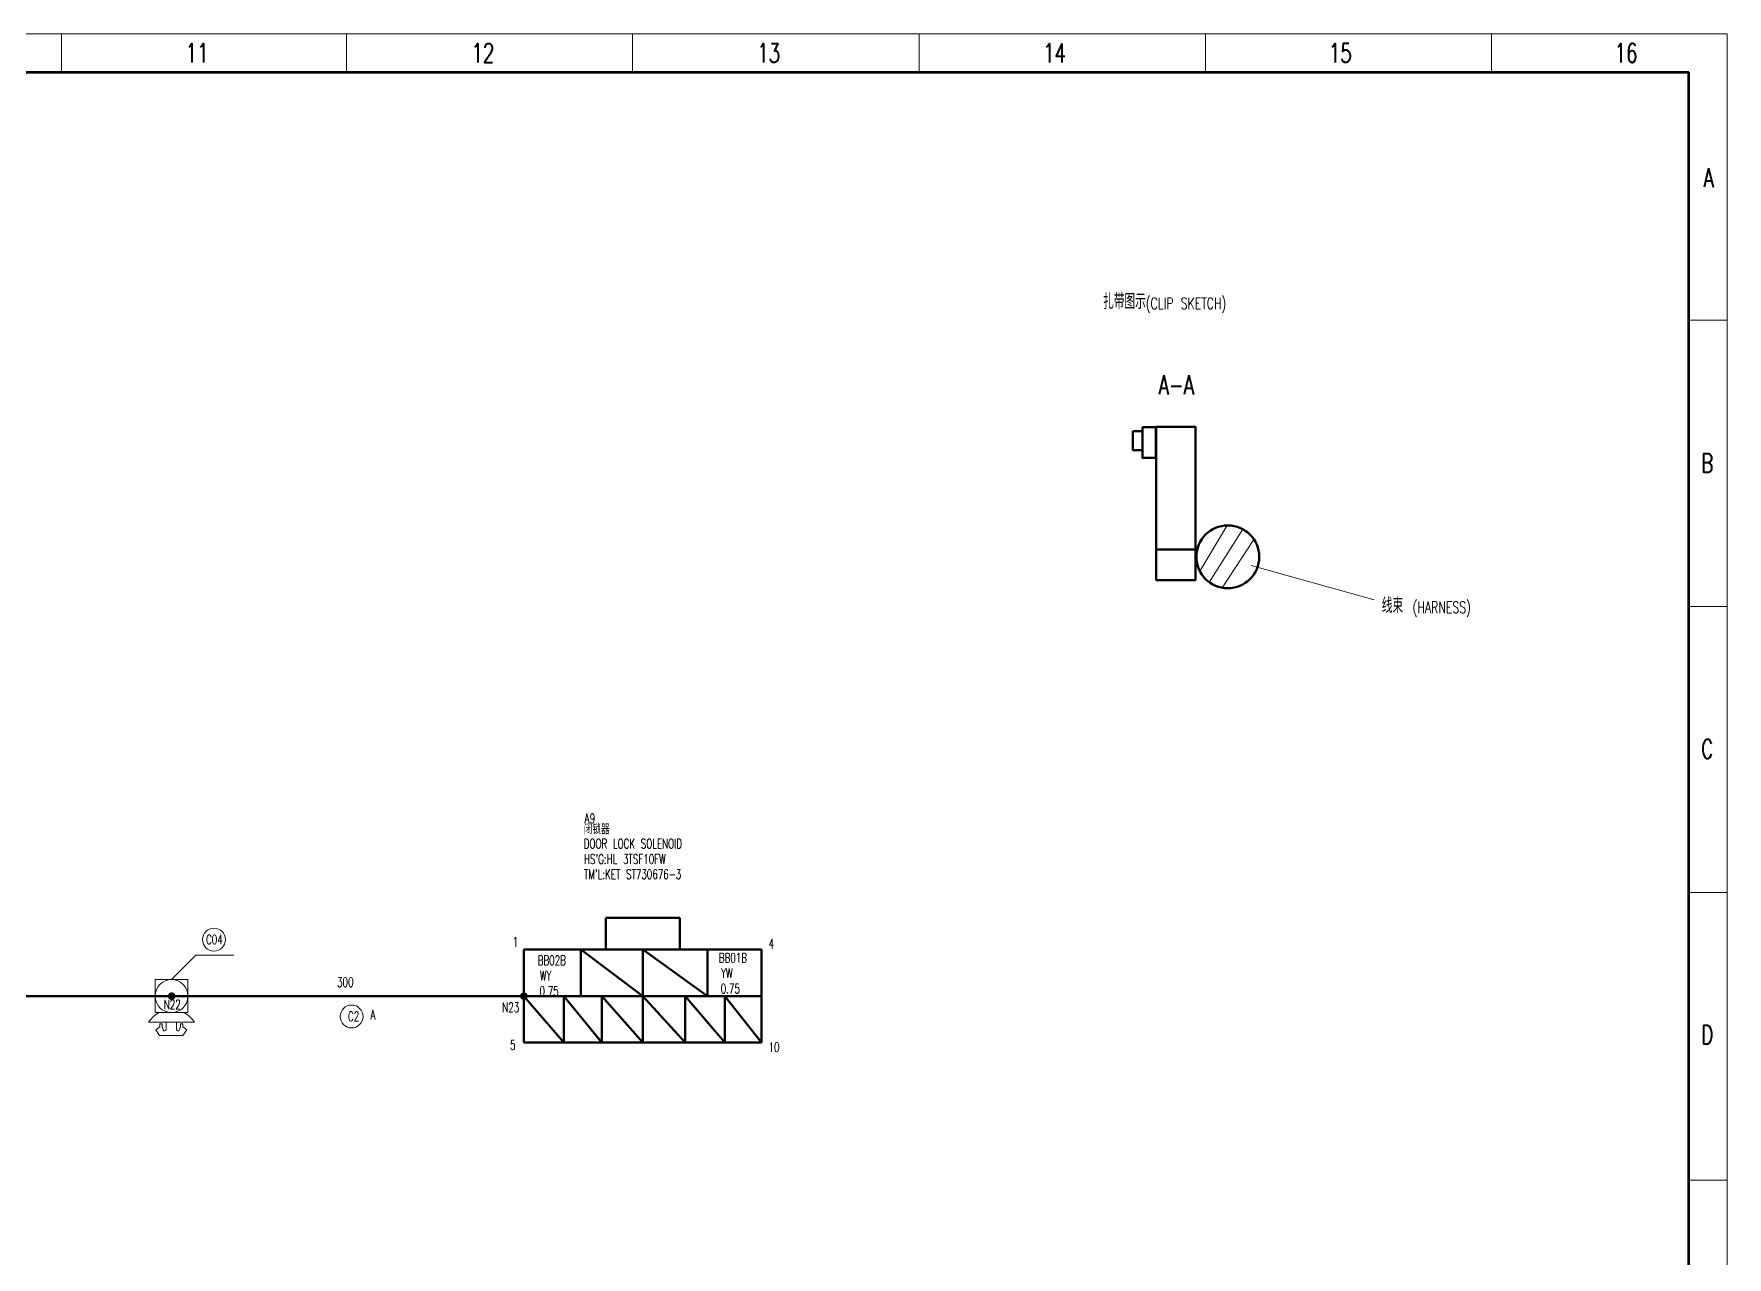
# Model space of a CAD drawing. Header units: millimetres. Extents: x 1000 to 2189, y 148 to 998.
# Drawn here: x 1744.5 to 2188.9, y 677.2 to 998.2 of the extents above; entities that cross this region are included whole.
import ezdxf
from ezdxf.enums import TextEntityAlignment as Align

# ---------------------------------------------------------------- set-up
doc = ezdxf.new("R2010")
doc.units = ezdxf.units.MM
for name, color, linetype, lineweight in [('0Filament', 7, 'Continuous', 20), ('2FRAME', 2, 'Continuous', 70), ('4CONTOUR', 4, 'Continuous', 50)]:
    doc.layers.add(name, color=color, linetype=linetype, lineweight=lineweight)
doc.styles.add('HZ', font='TXT', dxfattribs={"width": 0.7, "height": 4, "bigfont": 'HZTXT'})

msp = doc.modelspace()

# ---------------------------------------------------------------- hatches: boundary and pattern name
at = {"layer": '0Filament'}
h = msp.add_hatch(color=256, dxfattribs=at)
edge = h.paths.add_edge_path()
edge.add_arc((1780.706, 745.665), 1, 0, 360)
h = msp.add_hatch(color=256, dxfattribs=at)
edge = h.paths.add_edge_path()
edge.add_arc((1873.134, 745.679), 1, 0, 360)

# ---------------------------------------------------------------- linework, layer by layer
for p, q in [((999.852, 998.183), (2188.852, 998.183)), ((1751.774, 998.183), (1751.774, 988.281)), ((1826.588, 998.182), (1826.588, 988.279)), ((1901.617, 998.183), (1901.617, 988.281)), ((1976.859, 998.209), (1976.859, 988.225)), ((2051.997, 998.183), (2051.997, 988.281)), ((2127.026, 998.182), (2127.026, 988.279)), ((2127.026, 988.279), (2127.026, 998.182)), ((2188.852, 998.183), (2178.95, 998.183)), ((2188.852, 998.183), (2178.95, 998.183)), ((2188.852, 157.183), (2188.852, 998.183)), ((2188.878, 923.045), (2178.894, 923.045)), ((2188.852, 847.907), (2178.95, 847.907)), ((2188.851, 772.878), (2178.949, 772.878)), ((1780.664, 749.999), (1787.049, 756.384)), ((1787.049, 756.384), (1797.049, 756.384)), ((1776.344, 749.999), (1784.984, 749.999)), ((1776.344, 741.359), (1776.344, 749.999)), ((1784.984, 749.999), (1784.984, 741.359)), ((1774.615, 738.811), (1786.709, 738.811)), ((1784.984, 741.359), (1776.344, 741.359)), ((1777.37, 741.359), (1783.959, 741.359)), ((1777.576, 737.578), (1777.576, 738.393)), ((1777.576, 738.393), (1778.188, 738.393)), ((1778.188, 738.393), (1778.188, 737.618)), ((1778.188, 737.618), (1778.475, 736.792)), ((1779.232, 738.805), (1779.232, 736.92)), ((1781.949, 738.809), (1781.949, 736.92)), ((1782.993, 737.618), (1782.707, 736.792)), ((1783.605, 738.393), (1782.993, 738.393)), ((1782.993, 738.393), (1782.993, 737.618)), ((1783.605, 737.578), (1783.605, 738.393)), ((1776.516, 736.844), (1777.576, 737.578)), ((1776.516, 736.844), (1777.52, 735.3)), ((1783.662, 735.3), (1777.52, 735.3)), ((1784.666, 736.844), (1783.605, 737.578)), ((1784.666, 736.844), (1783.662, 735.3)), ((2188.852, 697.356), (2178.95, 697.356))]:
    msp.add_line(p, q, dxfattribs=at)
at = {"layer": '0Filament', "color": 0, "linetype": 'Continuous'}
for p, q in [((2057.658, 869.191), (2050.495, 857.206)), ((2061.758, 868.202), (2053.042, 854.364)), ((2064.689, 865.533), (2056.327, 852.848)), ((2064.014, 858.67), (2096.292, 849.641))]:
    msp.add_line(p, q, dxfattribs=at)
at = {"layer": '0Filament'}
for centre, radius in [((1791.797, 760.503), 3), ((1780.664, 745.679), 4.32), ((1827.913, 740.328), 3)]:
    msp.add_circle(centre, radius, dxfattribs=at)
for centre, radius, start, end in [((1781.487, 734.144), 8.307, 119.7104, 145.81961), ((1780.061, 734.414), 7.971, 33.48093, 60.87627), ((1778.843, 736.92), 0.39, 199.11502, 0), ((1782.339, 736.92), 0.39, 180, 340.88498)]:
    msp.add_arc(centre, radius, start, end, dxfattribs=at)
at = {"layer": '2FRAME'}
for p in [(1009.852, 988.183), (2178.852, 167.183)]:
    msp.add_line(p, (2178.852, 988.183), dxfattribs=at)
at = {"layer": '4CONTOUR'}
for p, q in [((2039.088, 862.924), (2049.199, 862.924)), ((1914.014, 766.179), (1894.646, 766.179)), ((1894.646, 766.179), (1894.646, 757.869)), ((1914.014, 757.869), (1914.014, 766.179)), ((1873.134, 757.869), (1935.525, 757.869)), ((1873.134, 733.489), (1873.134, 757.869)), ((1888.099, 757.869), (1888.099, 745.679)), ((1888.099, 757.869), (1904.33, 745.679)), ((1894.646, 757.869), (1914.014, 757.869)), ((1904.33, 757.869), (1904.33, 745.679)), ((1904.33, 757.869), (1921.288, 745.679)), ((1921.288, 757.869), (1921.288, 745.679)), ((1935.525, 757.869), (1935.525, 733.489)), ((1873.134, 745.679), (1203.326, 745.679)), ((1873.134, 745.679), (1935.525, 745.679)), ((1873.134, 745.679), (1883.633, 733.489)), ((1883.633, 745.679), (1883.633, 733.489)), ((1883.633, 745.679), (1893.6, 733.489)), ((1893.6, 745.679), (1893.6, 733.489)), ((1893.6, 745.679), (1904.33, 733.489)), ((1904.33, 745.679), (1904.33, 733.489)), ((1904.33, 745.679), (1915.41, 733.489)), ((1915.41, 745.679), (1915.41, 733.489)), ((1915.41, 745.679), (1925.836, 733.489)), ((1925.836, 745.679), (1925.836, 733.489)), ((1925.836, 745.679), (1935.525, 733.489)), ((1935.525, 733.489), (1873.134, 733.489))]:
    msp.add_line(p, q, dxfattribs=at)
for points in [[(2032.927, 893.971), (2035.48, 893.971), (2035.48, 888.927), (2032.927, 888.927)], [(2035.446, 894.981), (2038.944, 894.981), (2038.944, 886.927), (2035.446, 886.927)], [(2039.061, 895.112), (2049.351, 895.112), (2049.351, 854.849), (2039.061, 854.849)]]:
    msp.add_lwpolyline(points, close=True, dxfattribs=at)
msp.add_circle((2057.838, 860.951), 8.242, dxfattribs=at)

# ---------------------------------------------------------------- texts
at = {"layer": '0Filament', "style": 'HZ', "width": 0.67}
for s, p in [('闭锁器', (1888.839, 788.168)), ("HS'G:HL 3TSF10FW", (1888.886, 780.386)), ("TM'L:KET ST730676-3", (1888.896, 776.4)), ('C04', (1789.733, 759.268)), ('1', (1870.219, 758.63)), ('4', (1937.374, 758.166)), ('300', (1824.109, 748.053)), ('N22', (1778.634, 742.228)), ('A', (1832.863, 739.564)), ('N23', (1867.443, 741.453)), ('C2', (1826.975, 739.093)), ('5', (1869.485, 731.584)), ('10', (1937.331, 731.024))]:
    msp.add_text(s, height=2.5, dxfattribs=at).set_placement(p)
msp.add_text('DOOR LOCK SOLENOID', height=2.5, dxfattribs=at).set_placement((1888.827, 786.935), align=Align.TOP_LEFT)
at = {"layer": '0Filament', "color": 3, "style": 'HZ', "width": 0.67}
for s, p in [('BB02B', (1876.75, 753.812)), ('BB01B', (1924.285, 754.481)), ('WY ', (1877.348, 749.779)), ('YW', (1924.882, 750.448)), ('0.75', (1877.238, 745.722)), ('0.75', (1924.773, 746.391))]:
    msp.add_text(s, height=2.5, dxfattribs=at).set_placement(p)
at = {"layer": '0Filament', "style": 'HZ'}
for s, insert, char_height, width, attachment_point in [('11', (1787.374, 993.191), 5, 50, 5), ('12', (1862.374, 993.191), 5, 50, 5), ('13', (1937.374, 993.191), 5, 50, 5), ('14', (2012.374, 993.191), 5, 50, 5), ('15', (2087.374, 993.191), 5, 50, 5), ('16', (2162.374, 993.191), 5, 50, 5), ('A', (2184.014, 960.473), 5, 50, 5), ('扎带图示{\\H0.75x;(CLIP SKETCH)}', (2025.127, 929.972), 4, 48.10086, 1), ('B', (2183.635, 885.561), 5, 50, 5), ('线束 {\\H0.75x;(HARNESS)}', (2098.248, 850.21), 4, 36.02683, 1), ('C', (2183.635, 810.561), 5, 50, 5), ('A9', (1889.009, 793.562), 2.5, 39.54279, 1), ('D', (2183.635, 735.561), 5, 50, 5)]:
    msp.add_mtext(s, dxfattribs=dict(at, insert=insert, char_height=char_height, width=width, attachment_point=attachment_point))
at = {"layer": '0Filament', "color": 0, "linetype": 'Continuous', "insert": (2039.686, 908.6), "char_height": 5, "width": 11.375, "attachment_point": 1, "style": 'HZ'}
msp.add_mtext('A-A', dxfattribs=at)

doc.saveas('drawing.dxf')
